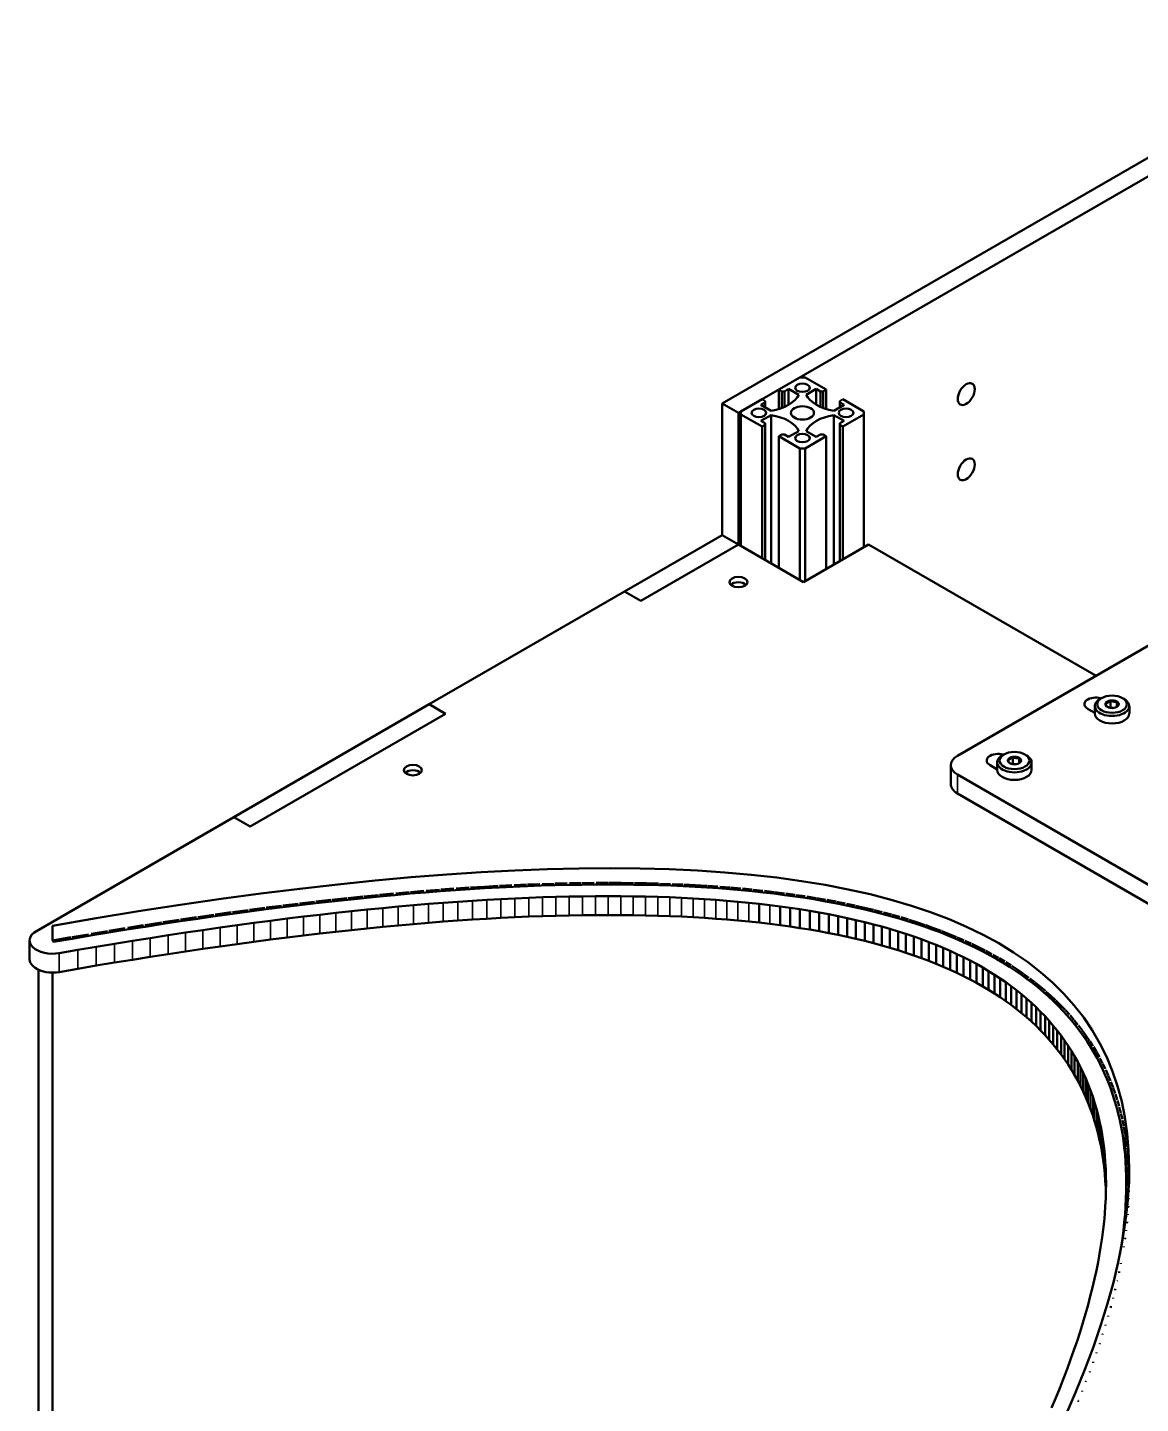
# Model space of a CAD drawing. Header units: inches. Extents: x 66 to 271, y 23 to 80.
# Drawn here: x 95.69 to 107.77, y 64.71 to 79.65 of the extents above; entities that cross this region are included whole.
import ezdxf

# ---------------------------------------------------------------- set-up
doc = ezdxf.new("R2010")
doc.units = ezdxf.units.IN
doc.header["$LTSCALE"] = 4
doc.header["$MEASUREMENT"] = 0
doc.layers.add('Visible (ANSI)', color=7, linetype='Continuous', lineweight=50)
doc.layers.add('Visible Narrow (ANSI)', color=7, linetype='Continuous', lineweight=35)

msp = doc.modelspace()

# ---------------------------------------------------------------- linework, layer by layer
at = {"layer": 'Visible (ANSI)'}
for p, q in [((103.229, 75.564), (110.3, 79.646)), ((110.477, 79.544), (103.406, 75.462)), ((104.074, 75.847), (103.844, 75.715)), ((104.13, 75.847), (104.074, 75.847)), ((104.359, 75.715), (104.13, 75.847)), ((103.663, 75.61), (103.434, 75.478)), ((103.697, 75.591), (103.663, 75.61)), ((103.844, 75.715), (103.878, 75.696)), ((103.844, 75.715), (103.844, 75.504)), ((103.878, 75.696), (103.906, 75.696)), ((103.878, 75.696), (103.878, 75.515)), ((103.906, 75.696), (103.952, 75.722)), ((103.906, 75.696), (103.906, 75.526)), ((103.952, 75.722), (104.062, 75.658)), ((103.952, 75.722), (103.952, 75.549)), ((104.141, 75.659), (104.252, 75.722)), ((104.252, 75.722), (104.298, 75.696)), ((104.252, 75.722), (104.252, 75.549)), ((104.298, 75.696), (104.326, 75.696)), ((104.298, 75.696), (104.298, 75.526)), ((104.326, 75.696), (104.359, 75.715)), ((104.326, 75.696), (104.326, 75.515)), ((104.359, 75.715), (104.359, 75.504)), ((104.54, 75.61), (104.507, 75.591)), ((104.769, 75.478), (104.54, 75.61)), ((103.406, 75.462), (103.229, 75.564)), ((103.229, 74.135), (103.229, 75.564)), ((103.406, 75.462), (103.406, 74.033)), ((103.434, 75.478), (103.434, 75.446)), ((103.651, 75.549), (103.697, 75.575)), ((103.762, 75.485), (103.651, 75.549)), ((103.697, 75.575), (103.697, 75.591)), ((103.697, 75.575), (103.697, 75.522)), ((104.553, 75.548), (104.443, 75.485)), ((104.507, 75.591), (104.507, 75.575)), ((104.507, 75.575), (104.553, 75.548)), ((104.507, 75.575), (104.507, 75.522)), ((104.769, 75.446), (104.769, 75.478)), ((103.434, 75.446), (103.663, 75.313)), ((103.434, 75.446), (103.434, 74.017)), ((103.651, 75.375), (103.761, 75.439)), ((103.697, 75.349), (103.651, 75.375)), ((103.663, 75.313), (103.697, 75.332)), ((103.663, 75.313), (103.663, 73.884)), ((103.697, 75.332), (103.697, 75.349)), ((103.697, 75.332), (103.697, 73.865)), ((103.761, 75.439), (103.761, 73.828)), ((104.442, 75.439), (104.553, 75.375)), ((104.442, 75.439), (104.442, 73.815)), ((104.553, 75.375), (104.507, 75.349)), ((104.507, 75.349), (104.507, 75.332)), ((104.507, 75.332), (104.54, 75.313)), ((104.507, 75.332), (104.507, 73.852)), ((104.54, 75.313), (104.769, 75.446)), ((104.54, 75.313), (104.54, 73.871)), ((104.769, 75.446), (104.769, 74.004)), ((103.878, 75.228), (103.844, 75.209)), ((103.844, 75.209), (104.074, 75.076)), ((103.844, 75.209), (103.844, 73.78)), ((103.906, 75.228), (103.878, 75.228)), ((103.952, 75.201), (103.906, 75.228)), ((104.062, 75.265), (103.952, 75.201)), ((104.13, 75.076), (104.359, 75.209)), ((104.252, 75.202), (104.142, 75.265)), ((104.298, 75.228), (104.252, 75.202)), ((104.326, 75.228), (104.298, 75.228)), ((104.359, 75.209), (104.326, 75.228)), ((104.359, 75.209), (104.359, 73.767)), ((104.074, 75.076), (104.13, 75.076)), ((104.074, 75.076), (104.074, 73.648)), ((104.13, 75.076), (104.13, 73.635)), ((102.169, 73.523), (103.229, 74.135)), ((103.406, 74.033), (103.229, 74.135)), ((103.406, 74.033), (102.345, 73.421)), ((103.406, 74.033), (102.345, 73.421)), ((104.113, 73.625), (103.406, 74.033)), ((104.82, 74.033), (104.113, 73.625)), ((107.29, 72.607), (104.82, 74.033)), ((109.272, 73.751), (105.785, 71.738)), ((102.169, 73.523), (100.047, 72.298)), ((102.345, 73.421), (102.169, 73.523)), ((102.345, 73.421), (102.169, 73.523)), ((103.344, 73.609), (103.339, 73.606)), ((103.468, 73.609), (103.475, 73.605)), ((107.35, 72.366), (107.332, 72.356)), ((107.446, 72.263), (107.446, 72.34)), ((107.515, 72.271), (107.515, 72.329)), ((107.579, 72.366), (107.597, 72.356)), ((97.926, 71.073), (100.047, 72.298)), ((100.224, 72.196), (98.103, 70.971)), ((100.224, 72.196), (98.103, 70.971)), ((100.224, 72.196), (100.047, 72.298)), ((100.047, 72.298), (100.224, 72.196)), ((107.277, 72.204), (107.199, 72.248)), ((107.277, 72.279), (107.277, 72.197)), ((107.441, 72.26), (107.446, 72.263)), ((107.446, 72.263), (107.476, 72.258)), ((107.652, 72.279), (107.652, 72.197)), ((106.289, 71.753), (106.271, 71.743)), ((106.385, 71.651), (106.385, 71.727)), ((106.455, 71.658), (106.455, 71.717)), ((106.519, 71.753), (106.536, 71.743)), ((99.809, 71.568), (99.803, 71.565)), ((99.932, 71.568), (99.94, 71.563)), ((105.712, 71.432), (105.712, 71.636)), ((106.216, 71.591), (106.139, 71.636)), ((106.216, 71.667), (106.216, 71.585)), ((106.38, 71.648), (106.385, 71.651)), ((106.385, 71.651), (106.415, 71.646)), ((106.591, 71.667), (106.591, 71.585)), ((105.785, 71.534), (109.508, 69.385)), ((105.785, 71.33), (109.508, 69.181)), ((97.926, 71.073), (95.783, 69.836)), ((98.103, 70.971), (97.926, 71.073)), ((98.103, 70.971), (97.926, 71.073)), ((99.338, 70.212), (99.497, 70.227)), ((99.676, 70.227), (99.508, 70.211)), ((99.509, 70.229), (99.659, 70.243)), ((99.843, 70.242), (99.676, 70.227)), ((99.685, 70.245), (99.832, 70.258)), ((100.008, 70.255), (99.843, 70.242)), ((99.845, 70.259), (99.991, 70.271)), ((100.171, 70.268), (100.008, 70.255)), ((100.017, 70.274), (100.161, 70.285)), ((100.333, 70.28), (100.171, 70.268)), ((100.174, 70.286), (100.317, 70.296)), ((100.493, 70.29), (100.333, 70.28)), ((100.342, 70.298), (100.483, 70.307)), ((100.65, 70.3), (100.493, 70.29)), ((100.495, 70.308), (100.647, 70.317)), ((100.647, 70.317), (100.799, 70.326)), ((100.807, 70.309), (100.65, 70.3)), ((100.961, 70.316), (100.807, 70.309)), ((100.81, 70.326), (100.947, 70.333)), ((101.114, 70.323), (100.961, 70.316)), ((100.97, 70.334), (101.106, 70.34)), ((101.264, 70.329), (101.114, 70.323)), ((101.117, 70.341), (101.251, 70.346)), ((101.413, 70.333), (101.264, 70.329)), ((101.274, 70.346), (101.406, 70.35)), ((101.561, 70.337), (101.413, 70.333)), ((101.418, 70.351), (101.548, 70.354)), ((101.706, 70.339), (101.561, 70.337)), ((101.571, 70.354), (101.7, 70.357)), ((101.85, 70.341), (101.706, 70.339)), ((101.711, 70.357), (101.838, 70.358)), ((101.992, 70.341), (101.85, 70.341)), ((101.861, 70.358), (101.987, 70.359)), ((102.132, 70.341), (101.992, 70.341)), ((101.997, 70.359), (102.132, 70.358)), ((102.132, 70.358), (102.266, 70.357)), ((102.27, 70.339), (102.132, 70.341)), ((102.407, 70.337), (102.27, 70.339)), ((102.276, 70.357), (102.408, 70.354)), ((102.542, 70.333), (102.407, 70.337)), ((102.408, 70.354), (102.539, 70.351)), ((102.675, 70.329), (102.542, 70.333)), ((102.548, 70.35), (102.667, 70.346)), ((102.806, 70.323), (102.675, 70.329)), ((102.687, 70.346), (102.804, 70.341)), ((102.936, 70.316), (102.806, 70.323)), ((102.813, 70.34), (102.938, 70.334)), ((103.063, 70.309), (102.936, 70.316)), ((102.938, 70.334), (103.062, 70.326)), ((103.189, 70.3), (103.063, 70.309)), ((103.071, 70.326), (103.183, 70.318)), ((103.313, 70.291), (103.189, 70.3)), ((103.203, 70.317), (103.313, 70.308)), ((103.436, 70.28), (103.313, 70.291)), ((103.322, 70.307), (103.431, 70.298)), ((103.556, 70.268), (103.436, 70.28)), ((103.45, 70.296), (103.557, 70.286)), ((103.675, 70.256), (103.556, 70.268)), ((103.566, 70.285), (103.672, 70.274)), ((103.792, 70.242), (103.675, 70.256)), ((103.69, 70.271), (103.794, 70.259)), ((103.908, 70.227), (103.792, 70.242)), ((103.803, 70.258), (103.905, 70.245)), ((104.021, 70.211), (103.908, 70.227)), ((103.923, 70.243), (104.024, 70.229)), ((104.033, 70.227), (104.132, 70.213)), ((98.095, 70.066), (98.265, 70.088)), ((98.278, 70.072), (98.095, 70.048)), ((98.278, 70.09), (98.446, 70.111)), ((98.459, 70.095), (98.278, 70.072)), ((98.459, 70.113), (98.626, 70.133)), ((98.638, 70.117), (98.459, 70.095)), ((98.816, 70.138), (98.638, 70.117)), ((98.639, 70.134), (98.803, 70.154)), ((98.816, 70.155), (98.979, 70.174)), ((98.991, 70.158), (98.816, 70.138)), ((99.165, 70.176), (98.991, 70.158)), ((98.992, 70.175), (99.154, 70.193)), ((99.337, 70.194), (99.165, 70.176)), ((99.166, 70.194), (99.326, 70.211)), ((99.508, 70.211), (99.337, 70.194)), ((99.375, 70.069), (99.544, 70.086)), ((99.544, 70.086), (99.711, 70.101)), ((99.711, 70.101), (99.876, 70.116)), ((99.876, 70.116), (100.039, 70.13)), ((100.039, 70.13), (100.2, 70.142)), ((100.2, 70.142), (100.359, 70.154)), ((100.359, 70.154), (100.517, 70.164)), ((100.517, 70.164), (100.673, 70.174)), ((100.673, 70.174), (100.827, 70.182)), ((100.827, 70.182), (100.979, 70.19)), ((100.979, 70.19), (101.129, 70.196)), ((101.129, 70.196), (101.277, 70.202)), ((101.277, 70.202), (101.424, 70.206)), ((101.424, 70.206), (101.569, 70.21)), ((101.569, 70.21), (101.712, 70.212)), ((101.712, 70.212), (101.853, 70.214)), ((101.853, 70.214), (101.992, 70.214)), ((101.992, 70.214), (102.129, 70.214)), ((102.129, 70.214), (102.265, 70.212)), ((102.265, 70.212), (102.398, 70.21)), ((102.398, 70.21), (102.53, 70.206)), ((102.53, 70.206), (102.66, 70.202)), ((102.66, 70.202), (102.788, 70.196)), ((102.788, 70.196), (102.915, 70.19)), ((102.915, 70.19), (103.039, 70.183)), ((103.039, 70.183), (103.162, 70.174)), ((103.162, 70.174), (103.282, 70.165)), ((103.282, 70.165), (103.401, 70.154)), ((103.401, 70.154), (103.518, 70.143)), ((103.518, 70.143), (103.633, 70.131)), ((103.633, 70.131), (103.747, 70.118)), ((103.633, 69.927), (103.633, 70.131)), ((103.747, 70.118), (103.858, 70.103)), ((103.858, 70.103), (103.968, 70.088)), ((103.858, 69.899), (103.858, 70.103)), ((103.968, 70.088), (104.075, 70.072)), ((103.968, 69.884), (103.968, 70.088)), ((104.133, 70.195), (104.021, 70.211)), ((104.075, 70.072), (104.181, 70.055)), ((104.075, 69.868), (104.075, 70.072)), ((104.243, 70.177), (104.133, 70.195)), ((104.149, 70.21), (104.247, 70.194)), ((104.351, 70.158), (104.243, 70.177)), ((104.255, 70.193), (104.351, 70.176)), ((104.457, 70.138), (104.351, 70.158)), ((104.368, 70.173), (104.463, 70.155)), ((104.562, 70.117), (104.457, 70.138)), ((104.471, 70.154), (104.564, 70.135)), ((104.665, 70.096), (104.562, 70.117)), ((104.58, 70.132), (104.671, 70.113)), ((104.766, 70.073), (104.665, 70.096)), ((104.679, 70.111), (104.777, 70.089)), ((104.865, 70.049), (104.766, 70.073)), ((104.777, 70.07), (104.777, 70.089)), ((104.777, 70.089), (104.873, 70.066)), ((96.961, 69.901), (97.14, 69.928)), ((97.154, 69.931), (97.332, 69.958)), ((97.347, 69.942), (97.155, 69.913)), ((97.346, 69.96), (97.522, 69.986)), ((97.536, 69.97), (97.347, 69.942)), ((97.536, 69.988), (97.711, 70.013)), ((97.725, 69.997), (97.536, 69.97)), ((97.724, 70.015), (97.897, 70.039)), ((97.911, 70.023), (97.725, 69.997)), ((97.911, 70.041), (98.082, 70.064)), ((98.095, 70.048), (97.911, 70.023)), ((97.962, 69.899), (98.145, 69.924)), ((98.145, 69.924), (98.326, 69.948)), ((98.326, 69.948), (98.505, 69.971)), ((98.505, 69.971), (98.683, 69.992)), ((98.683, 69.992), (98.859, 70.013)), ((98.859, 70.013), (99.033, 70.033)), ((99.033, 70.033), (99.205, 70.051)), ((99.205, 70.051), (99.375, 70.069)), ((100.039, 69.925), (99.876, 69.912)), ((100.2, 69.938), (100.039, 69.925)), ((100.359, 69.95), (100.2, 69.938)), ((100.517, 69.96), (100.359, 69.95)), ((100.673, 69.97), (100.517, 69.96)), ((100.827, 69.978), (100.673, 69.97)), ((100.979, 69.986), (100.827, 69.978)), ((101.129, 69.992), (100.979, 69.986)), ((101.277, 69.998), (101.129, 69.992)), ((101.424, 70.002), (101.277, 69.998)), ((101.569, 70.006), (101.424, 70.002)), ((101.712, 70.008), (101.569, 70.006)), ((101.853, 70.01), (101.712, 70.008)), ((101.992, 70.01), (101.853, 70.01)), ((102.129, 70.01), (101.992, 70.01)), ((102.265, 70.008), (102.129, 70.01)), ((102.398, 70.006), (102.265, 70.008)), ((102.53, 70.002), (102.398, 70.006)), ((102.66, 69.998), (102.53, 70.002)), ((102.788, 69.992), (102.66, 69.998)), ((102.915, 69.986), (102.788, 69.992)), ((103.039, 69.978), (102.915, 69.986)), ((103.162, 69.97), (103.039, 69.978)), ((103.282, 69.961), (103.162, 69.97)), ((103.401, 69.95), (103.282, 69.961)), ((103.518, 69.939), (103.401, 69.95)), ((103.633, 69.927), (103.518, 69.939)), ((103.747, 69.913), (103.633, 69.927)), ((104.181, 70.055), (104.285, 70.037)), ((104.181, 69.851), (104.181, 70.055)), ((104.285, 70.037), (104.388, 70.018)), ((104.285, 69.833), (104.285, 70.037)), ((104.388, 70.018), (104.488, 69.998)), ((104.388, 69.814), (104.388, 70.018)), ((104.488, 69.998), (104.587, 69.977)), ((104.488, 69.794), (104.488, 69.998)), ((104.587, 69.977), (104.683, 69.955)), ((104.587, 69.773), (104.587, 69.977)), ((104.683, 69.955), (104.778, 69.932)), ((104.683, 69.751), (104.683, 69.955)), ((104.778, 69.932), (104.872, 69.908)), ((104.778, 69.728), (104.778, 69.932)), ((104.963, 70.024), (104.865, 70.049)), ((104.881, 70.064), (104.967, 70.042)), ((105.058, 69.998), (104.963, 70.024)), ((104.982, 70.038), (105.068, 70.015)), ((105.152, 69.971), (105.058, 69.998)), ((105.075, 70.013), (105.159, 69.989)), ((105.244, 69.943), (105.152, 69.971)), ((105.173, 69.985), (105.255, 69.96)), ((105.335, 69.914), (105.244, 69.943)), ((105.262, 69.958), (105.35, 69.93)), ((105.35, 69.909), (105.35, 69.93)), ((105.35, 69.93), (105.436, 69.9)), ((95.959, 69.894), (95.959, 69.734)), ((96.169, 69.77), (96.347, 69.8)), ((96.371, 69.786), (96.17, 69.752)), ((96.57, 69.82), (96.371, 69.786)), ((96.378, 69.806), (96.554, 69.835)), ((96.569, 69.837), (96.743, 69.866)), ((96.766, 69.852), (96.57, 69.82)), ((96.962, 69.883), (96.766, 69.852)), ((96.774, 69.871), (96.946, 69.898)), ((97.155, 69.913), (96.962, 69.883)), ((97.019, 69.76), (97.212, 69.79)), ((97.212, 69.79), (97.402, 69.819)), ((97.402, 69.819), (97.59, 69.847)), ((97.59, 69.847), (97.777, 69.874)), ((97.777, 69.874), (97.962, 69.899)), ((98.683, 69.788), (98.505, 69.767)), ((98.859, 69.809), (98.683, 69.788)), ((99.033, 69.829), (98.859, 69.809)), ((99.205, 69.847), (99.033, 69.829)), ((99.375, 69.865), (99.205, 69.847)), ((99.544, 69.882), (99.375, 69.865)), ((99.711, 69.897), (99.544, 69.882)), ((99.876, 69.912), (99.711, 69.897)), ((103.858, 69.899), (103.747, 69.913)), ((103.968, 69.884), (103.858, 69.899)), ((104.075, 69.868), (103.968, 69.884)), ((104.181, 69.851), (104.075, 69.868)), ((104.285, 69.833), (104.181, 69.851)), ((104.388, 69.814), (104.285, 69.833)), ((104.488, 69.794), (104.388, 69.814)), ((104.587, 69.773), (104.488, 69.794)), ((104.683, 69.751), (104.587, 69.773)), ((104.872, 69.908), (104.963, 69.884)), ((104.872, 69.704), (104.872, 69.908)), ((104.963, 69.884), (105.052, 69.858)), ((104.963, 69.68), (104.963, 69.884)), ((105.052, 69.858), (105.14, 69.832)), ((105.052, 69.654), (105.052, 69.858)), ((105.14, 69.832), (105.226, 69.804)), ((105.14, 69.627), (105.14, 69.832)), ((105.226, 69.804), (105.31, 69.776)), ((105.226, 69.6), (105.226, 69.804)), ((105.31, 69.776), (105.393, 69.746)), ((105.31, 69.572), (105.31, 69.776)), ((105.424, 69.885), (105.335, 69.914)), ((105.51, 69.854), (105.424, 69.885)), ((105.442, 69.898), (105.526, 69.868)), ((105.596, 69.822), (105.51, 69.854)), ((105.526, 69.848), (105.526, 69.868)), ((105.526, 69.868), (105.609, 69.837)), ((105.679, 69.789), (105.596, 69.822)), ((105.615, 69.835), (105.696, 69.803)), ((105.761, 69.755), (105.679, 69.789)), ((105.696, 69.782), (105.696, 69.803)), ((105.696, 69.803), (105.776, 69.77)), ((95.709, 69.529), (95.709, 69.734)), ((95.959, 69.734), (96.155, 69.768)), ((95.968, 69.717), (95.959, 69.734)), ((96.17, 69.752), (95.968, 69.717)), ((96.031, 69.595), (96.233, 69.631)), ((96.233, 69.631), (96.433, 69.664)), ((96.433, 69.664), (96.63, 69.697)), ((96.63, 69.697), (96.826, 69.729)), ((96.826, 69.729), (97.019, 69.76)), ((97.59, 69.643), (97.402, 69.615)), ((97.777, 69.669), (97.59, 69.643)), ((97.962, 69.695), (97.777, 69.669)), ((98.145, 69.72), (97.962, 69.695)), ((98.326, 69.744), (98.145, 69.72)), ((98.505, 69.767), (98.326, 69.744)), ((104.778, 69.728), (104.683, 69.751)), ((104.872, 69.704), (104.778, 69.728)), ((104.963, 69.68), (104.872, 69.704)), ((105.052, 69.654), (104.963, 69.68)), ((105.14, 69.627), (105.052, 69.654)), ((105.226, 69.6), (105.14, 69.627)), ((105.393, 69.746), (105.474, 69.716)), ((105.393, 69.542), (105.393, 69.746)), ((105.474, 69.716), (105.553, 69.685)), ((105.474, 69.512), (105.474, 69.716)), ((105.553, 69.685), (105.63, 69.653)), ((105.553, 69.481), (105.553, 69.685)), ((105.63, 69.653), (105.705, 69.62)), ((105.63, 69.449), (105.63, 69.653)), ((105.84, 69.72), (105.761, 69.755)), ((105.781, 69.767), (105.853, 69.736)), ((105.918, 69.684), (105.84, 69.72)), ((105.865, 69.731), (105.935, 69.699)), ((105.995, 69.647), (105.918, 69.684)), ((105.94, 69.696), (106.014, 69.66)), ((106.069, 69.609), (105.995, 69.647)), ((106.014, 69.637), (106.014, 69.66)), ((106.014, 69.66), (106.087, 69.623)), ((96.63, 69.493), (96.433, 69.46)), ((96.826, 69.525), (96.63, 69.493)), ((97.019, 69.556), (96.826, 69.525)), ((97.212, 69.586), (97.019, 69.556)), ((97.402, 69.615), (97.212, 69.586)), ((105.31, 69.572), (105.226, 69.6)), ((105.393, 69.542), (105.31, 69.572)), ((105.474, 69.512), (105.393, 69.542)), ((105.553, 69.481), (105.474, 69.512)), ((105.63, 69.449), (105.553, 69.481)), ((105.705, 69.62), (105.779, 69.586)), ((105.705, 69.416), (105.705, 69.62)), ((105.779, 69.586), (105.851, 69.551)), ((105.779, 69.382), (105.779, 69.586)), ((105.851, 69.551), (105.922, 69.515)), ((105.851, 69.347), (105.851, 69.551)), ((105.922, 69.515), (105.991, 69.478)), ((105.922, 69.311), (105.922, 69.515)), ((105.991, 69.478), (106.06, 69.439)), ((105.991, 69.274), (105.991, 69.478)), ((106.142, 69.57), (106.069, 69.609)), ((106.092, 69.62), (106.157, 69.586)), ((106.214, 69.53), (106.142, 69.57)), ((106.168, 69.579), (106.232, 69.544)), ((106.283, 69.489), (106.214, 69.53)), ((106.237, 69.541), (106.299, 69.504)), ((106.35, 69.447), (106.283, 69.489)), ((106.31, 69.498), (106.37, 69.46)), ((95.805, 63.112), (95.805, 69.416)), ((95.959, 69.385), (95.959, 62.997)), ((96.233, 69.426), (96.031, 69.391)), ((96.433, 69.46), (96.233, 69.426)), ((105.705, 69.416), (105.63, 69.449)), ((105.779, 69.382), (105.705, 69.416)), ((105.851, 69.347), (105.779, 69.382)), ((105.922, 69.311), (105.851, 69.347)), ((106.06, 69.439), (106.123, 69.401)), ((106.06, 69.235), (106.06, 69.439)), ((106.123, 69.401), (106.187, 69.362)), ((106.123, 69.197), (106.123, 69.401)), ((106.187, 69.362), (106.249, 69.321)), ((106.187, 69.158), (106.187, 69.362)), ((106.416, 69.404), (106.35, 69.447)), ((106.375, 69.457), (106.439, 69.415)), ((106.48, 69.36), (106.416, 69.404)), ((106.439, 69.388), (106.439, 69.415)), ((106.439, 69.415), (106.501, 69.372)), ((106.542, 69.315), (106.48, 69.36)), ((106.506, 69.369), (106.561, 69.329)), ((105.991, 69.274), (105.922, 69.311)), ((106.06, 69.235), (105.991, 69.274)), ((106.123, 69.197), (106.06, 69.235)), ((106.187, 69.158), (106.123, 69.197)), ((106.249, 69.321), (106.31, 69.279)), ((106.249, 69.117), (106.249, 69.321)), ((106.31, 69.279), (106.369, 69.237)), ((106.31, 69.075), (106.31, 69.279)), ((106.369, 69.237), (106.426, 69.193)), ((106.369, 69.033), (106.369, 69.237)), ((106.426, 69.193), (106.482, 69.149)), ((106.426, 68.989), (106.426, 69.193)), ((106.603, 69.269), (106.542, 69.315)), ((106.571, 69.322), (106.625, 69.281)), ((106.662, 69.221), (106.603, 69.269)), ((106.629, 69.277), (106.686, 69.231)), ((106.719, 69.173), (106.662, 69.221)), ((106.686, 69.201), (106.686, 69.231)), ((106.686, 69.231), (106.742, 69.185)), ((106.746, 69.181), (106.799, 69.133)), ((106.249, 69.117), (106.187, 69.158)), ((106.31, 69.075), (106.249, 69.117)), ((106.369, 69.033), (106.31, 69.075)), ((106.426, 68.989), (106.369, 69.033)), ((106.482, 69.149), (106.536, 69.103)), ((106.482, 68.944), (106.482, 69.149)), ((106.536, 69.103), (106.588, 69.056)), ((106.536, 68.899), (106.536, 69.103)), ((106.588, 69.056), (106.639, 69.009)), ((106.588, 68.852), (106.588, 69.056)), ((106.774, 69.124), (106.719, 69.173)), ((106.827, 69.074), (106.774, 69.124)), ((106.799, 69.1), (106.799, 69.133)), ((106.799, 69.133), (106.851, 69.085)), ((106.879, 69.023), (106.827, 69.074)), ((106.855, 69.081), (106.905, 69.031)), ((106.905, 68.996), (106.905, 69.031)), ((106.905, 69.031), (106.954, 68.981)), ((106.482, 68.944), (106.426, 68.989)), ((106.536, 68.899), (106.482, 68.944)), ((106.588, 68.852), (106.536, 68.899)), ((106.639, 69.009), (106.688, 68.96)), ((106.639, 68.805), (106.639, 69.009)), ((106.688, 68.96), (106.736, 68.91)), ((106.688, 68.756), (106.688, 68.96)), ((106.736, 68.91), (106.782, 68.86)), ((106.736, 68.706), (106.736, 68.91)), ((106.929, 68.971), (106.879, 69.023)), ((106.978, 68.917), (106.929, 68.971)), ((106.958, 68.977), (107.001, 68.929)), ((107.024, 68.863), (106.978, 68.917)), ((107.008, 68.921), (107.049, 68.873)), ((106.639, 68.805), (106.588, 68.852)), ((106.688, 68.756), (106.639, 68.805)), ((106.736, 68.706), (106.688, 68.756)), ((106.782, 68.86), (106.826, 68.808)), ((106.782, 68.656), (106.782, 68.86)), ((106.826, 68.808), (106.869, 68.755)), ((106.826, 68.604), (106.826, 68.808)), ((106.869, 68.755), (106.91, 68.702)), ((106.869, 68.551), (106.869, 68.755)), ((107.069, 68.808), (107.024, 68.863)), ((107.053, 68.869), (107.093, 68.819)), ((107.112, 68.752), (107.069, 68.808)), ((107.1, 68.811), (107.138, 68.761)), ((107.153, 68.694), (107.112, 68.752)), ((107.141, 68.756), (107.181, 68.701)), ((106.782, 68.656), (106.736, 68.706)), ((106.826, 68.604), (106.782, 68.656)), ((106.869, 68.551), (106.826, 68.604)), ((106.91, 68.702), (106.949, 68.647)), ((106.91, 68.497), (106.91, 68.702)), ((106.949, 68.647), (106.987, 68.591)), ((106.949, 68.443), (106.949, 68.647)), ((106.987, 68.591), (107.023, 68.534)), ((106.987, 68.387), (106.987, 68.591)), ((107.193, 68.636), (107.153, 68.694)), ((107.181, 68.653), (107.181, 68.701)), ((107.181, 68.701), (107.22, 68.644)), ((107.231, 68.577), (107.193, 68.636)), ((107.222, 68.64), (107.256, 68.587)), ((107.267, 68.516), (107.231, 68.577)), ((107.262, 68.578), (107.294, 68.524)), ((106.91, 68.497), (106.869, 68.551)), ((106.949, 68.443), (106.91, 68.497)), ((106.987, 68.387), (106.949, 68.443)), ((107.023, 68.534), (107.058, 68.476)), ((107.023, 68.33), (107.023, 68.534)), ((107.058, 68.476), (107.091, 68.417)), ((107.058, 68.272), (107.058, 68.476)), ((107.301, 68.455), (107.267, 68.516)), ((107.296, 68.519), (107.327, 68.465)), ((107.334, 68.392), (107.301, 68.455)), ((107.332, 68.455), (107.361, 68.399)), ((107.023, 68.33), (106.987, 68.387)), ((107.058, 68.272), (107.023, 68.33)), ((107.091, 68.417), (107.122, 68.357)), ((107.091, 68.213), (107.091, 68.417)), ((107.122, 68.357), (107.152, 68.296)), ((107.122, 68.153), (107.122, 68.357)), ((107.152, 68.296), (107.18, 68.234)), ((107.152, 68.092), (107.152, 68.296)), ((107.364, 68.329), (107.334, 68.392)), ((107.363, 68.395), (107.391, 68.338)), ((107.393, 68.264), (107.364, 68.329)), ((107.396, 68.328), (107.421, 68.271)), ((107.091, 68.213), (107.058, 68.272)), ((107.122, 68.153), (107.091, 68.213)), ((107.152, 68.092), (107.122, 68.153)), ((107.18, 68.234), (107.206, 68.17)), ((107.18, 68.029), (107.18, 68.234)), ((107.206, 68.17), (107.231, 68.106)), ((107.206, 67.966), (107.206, 68.17)), ((107.421, 68.199), (107.393, 68.264)), ((107.446, 68.132), (107.421, 68.199)), ((107.423, 68.266), (107.448, 68.208)), ((107.47, 68.065), (107.446, 68.132)), ((107.452, 68.198), (107.475, 68.138)), ((107.476, 68.133), (107.498, 68.073)), ((107.18, 68.029), (107.152, 68.092)), ((107.206, 67.966), (107.18, 68.029)), ((107.231, 68.106), (107.254, 68.041)), ((107.254, 68.041), (107.275, 67.974)), ((107.254, 67.836), (107.254, 68.041)), ((107.492, 67.996), (107.47, 68.065)), ((107.512, 67.926), (107.492, 67.996)), ((107.501, 68.063), (107.521, 68.002)), ((107.522, 67.996), (107.54, 67.935)), ((107.231, 67.902), (107.206, 67.966)), ((107.254, 67.836), (107.231, 67.902)), ((107.275, 67.77), (107.254, 67.836)), ((107.275, 67.974), (107.295, 67.906)), ((107.295, 67.906), (107.313, 67.838)), ((107.313, 67.838), (107.329, 67.768)), ((107.531, 67.856), (107.512, 67.926)), ((107.547, 67.784), (107.531, 67.856)), ((107.543, 67.924), (107.56, 67.861)), ((107.561, 67.856), (107.576, 67.792)), ((107.295, 67.702), (107.275, 67.77)), ((107.313, 67.634), (107.295, 67.702)), ((107.329, 67.768), (107.344, 67.697)), ((107.344, 67.697), (107.357, 67.626)), ((107.562, 67.711), (107.547, 67.784)), ((107.576, 67.638), (107.562, 67.711)), ((107.578, 67.781), (107.592, 67.716)), ((107.593, 67.711), (107.605, 67.639)), ((107.329, 67.564), (107.313, 67.634)), ((107.344, 67.493), (107.329, 67.564)), ((107.357, 67.626), (107.368, 67.553)), ((107.368, 67.553), (107.377, 67.479)), ((107.587, 67.563), (107.576, 67.638)), ((107.597, 67.487), (107.587, 67.563)), ((107.605, 67.639), (107.616, 67.567)), ((107.617, 67.561), (107.626, 67.494)), ((107.357, 67.421), (107.344, 67.493)), ((107.368, 67.348), (107.357, 67.421)), ((107.377, 67.479), (107.385, 67.404)), ((107.385, 67.404), (107.391, 67.327)), ((107.605, 67.41), (107.597, 67.487)), ((107.605, 67.435), (107.598, 67.479)), ((107.616, 67.363), (107.605, 67.435)), ((107.611, 67.332), (107.605, 67.41)), ((107.627, 67.482), (107.634, 67.414)), ((107.635, 67.408), (107.641, 67.333)), ((107.377, 67.275), (107.368, 67.348)), ((107.385, 67.2), (107.377, 67.275)), ((107.391, 67.327), (107.395, 67.25)), ((107.395, 67.25), (107.398, 67.172)), ((107.615, 67.254), (107.611, 67.332)), ((107.618, 67.174), (107.615, 67.254)), ((107.626, 67.29), (107.617, 67.357)), ((107.634, 67.21), (107.627, 67.278)), ((107.641, 67.333), (107.645, 67.257)), ((107.645, 67.251), (107.648, 67.174)), ((107.649, 67.253), (107.649, 67.09)), ((107.391, 67.123), (107.385, 67.2)), ((107.395, 67.046), (107.391, 67.123)), ((107.398, 67.172), (107.399, 67.093)), ((107.399, 67.093), (107.398, 67.012)), ((107.619, 67.093), (107.618, 67.174)), ((107.618, 67.011), (107.619, 67.093)), ((107.619, 66.889), (107.619, 67.093)), ((107.641, 67.129), (107.635, 67.204)), ((107.644, 67.067), (107.641, 67.129)), ((107.648, 67.174), (107.648, 67.172)), ((107.649, 67.095), (107.649, 67.093)), ((107.649, 67.093), (107.649, 67.09)), ((107.397, 66.989), (107.395, 67.046)), ((107.398, 67.012), (107.395, 66.931)), ((107.615, 66.928), (107.618, 67.011)), ((107.648, 67.017), (107.648, 67.011)), ((107.648, 67.011), (107.648, 67.004)), ((107.391, 66.848), (107.385, 66.765)), ((107.395, 66.931), (107.391, 66.848)), ((107.605, 66.759), (107.611, 66.844)), ((107.611, 66.844), (107.615, 66.928)), ((107.618, 66.807), (107.616, 66.734)), ((107.619, 66.889), (107.618, 66.807)), ((107.641, 66.843), (107.64, 66.837)), ((107.641, 66.85), (107.641, 66.843)), ((107.645, 66.931), (107.645, 66.927)), ((107.645, 66.927), (107.645, 66.924)), ((107.377, 66.68), (107.368, 66.595)), ((107.385, 66.765), (107.377, 66.68)), ((107.587, 66.586), (107.597, 66.673)), ((107.597, 66.673), (107.605, 66.759)), ((107.627, 66.672), (107.626, 66.665)), ((107.627, 66.678), (107.627, 66.672)), ((107.635, 66.758), (107.634, 66.755)), ((107.635, 66.761), (107.635, 66.758)), ((107.356, 66.508), (107.343, 66.42)), ((107.368, 66.595), (107.356, 66.508)), ((107.562, 66.408), (107.576, 66.498)), ((107.576, 66.498), (107.587, 66.586)), ((107.605, 66.496), (107.604, 66.489)), ((107.606, 66.503), (107.605, 66.496)), ((107.617, 66.584), (107.616, 66.581)), ((107.617, 66.588), (107.617, 66.584)), ((107.343, 66.42), (107.328, 66.331)), ((107.549, 66.327), (107.562, 66.408)), ((107.593, 66.41), (107.592, 66.407)), ((107.592, 66.407), (107.592, 66.404)), ((107.312, 66.241), (107.294, 66.15)), ((107.328, 66.331), (107.312, 66.241)), ((107.561, 66.228), (107.56, 66.225)), ((107.56, 66.225), (107.56, 66.222)), ((107.274, 66.058), (107.252, 65.965)), ((107.294, 66.15), (107.274, 66.058)), ((107.522, 66.043), (107.521, 66.039)), ((107.521, 66.039), (107.521, 66.036)), ((107.542, 66.133), (107.54, 66.126)), ((107.543, 66.14), (107.542, 66.133)), ((107.252, 65.965), (107.228, 65.871)), ((107.499, 65.945), (107.498, 65.938)), ((107.501, 65.952), (107.499, 65.945)), ((107.203, 65.776), (107.176, 65.679)), ((107.228, 65.871), (107.203, 65.776)), ((107.45, 65.753), (107.448, 65.746)), ((107.452, 65.761), (107.45, 65.753)), ((107.476, 65.853), (107.475, 65.85)), ((107.475, 65.85), (107.475, 65.846)), ((107.176, 65.679), (107.147, 65.582)), ((107.422, 65.656), (107.421, 65.652)), ((107.423, 65.659), (107.422, 65.656)), ((107.116, 65.484), (107.084, 65.384)), ((107.147, 65.582), (107.116, 65.484)), ((107.362, 65.458), (107.361, 65.454)), ((107.363, 65.461), (107.362, 65.458)), ((107.393, 65.557), (107.392, 65.554)), ((107.394, 65.561), (107.393, 65.557)), ((107.084, 65.384), (107.05, 65.284)), ((107.33, 65.357), (107.328, 65.354)), ((107.331, 65.361), (107.33, 65.357)), ((107.014, 65.182), (106.977, 65.08)), ((107.05, 65.284), (107.014, 65.182)), ((107.259, 65.153), (107.258, 65.149)), ((107.26, 65.157), (107.259, 65.153)), ((107.295, 65.256), (107.294, 65.252)), ((107.296, 65.259), (107.295, 65.256)), ((106.977, 65.08), (106.937, 64.976)), ((107.221, 65.049), (107.219, 65.046)), ((107.222, 65.053), (107.221, 65.049)), ((106.896, 64.872), (106.853, 64.766)), ((106.937, 64.976), (106.896, 64.872)), ((107.141, 64.843), (107.14, 64.839)), ((107.181, 64.945), (107.18, 64.941)), ((107.183, 64.949), (107.181, 64.945)), ((106.853, 64.766), (106.808, 64.659)), ((107.096, 64.733), (107.095, 64.729)), ((107.098, 64.736), (107.096, 64.733)), ((107.14, 64.839), (107.138, 64.835))]:
    msp.add_line(p, q, dxfattribs=at)
for centre, major_axis in [((104.102, 75.735), (-0.0795, 0)), ((105.881, 75.666), (-0.065, -0.113)), ((103.629, 75.462), (-0.0795, 0)), ((104.102, 75.462), (-0.125, 0)), ((104.575, 75.462), (-0.0795, 0)), ((104.102, 75.189), (-0.0795, 0)), ((105.881, 74.849), (-0.065, -0.113)), ((103.406, 73.625), (0.098, 0)), ((107.464, 72.299), (-0.162, 0)), ((106.404, 71.687), (-0.162, 0)), ((99.871, 71.583), (0.098, 0))]:
    msp.add_ellipse(centre, major_axis=major_axis, ratio=0.57735, dxfattribs=at)
for centre, major_axis, start_param, end_param in [((103.645, 75.726), (0.433, 0), 4.984823, 6.010751), ((104.559, 75.726), (-0.433, 0), 0.271108, 1.299688), ((103.645, 75.198), (0.433, 0), 0.271108, 1.299688), ((104.559, 75.198), (-0.433, 0), 4.984823, 6.010751), ((103.406, 73.573), (-0.0875, 0), 3.535928, 5.88885), ((107.288, 72.299), (-0.125, 0), 4.231683, 7.068583), ((107.464, 72.279), (0.187, 0), 2.356194, 7.068583), ((107.464, 72.299), (-0.0722, 0), 4.974188, 6.021386), ((107.464, 72.299), (-0.0722, 0), 3.926991, 4.974188), ((107.464, 72.299), (0.0722, 0), 6.021386, 7.068583), ((107.464, 72.197), (0.187, 0), 3.141593, 6.283185), ((107.464, 72.299), (-0.0722, 0), 6.021386, 7.068583), ((107.464, 72.299), (0.0722, 0), 3.926991, 4.974188), ((107.464, 72.299), (0.0722, 0), 4.974188, 6.021386), ((105.962, 71.636), (-0.25, 0), 5.497787, 7.068583), ((106.227, 71.687), (-0.125, 0), 4.231683, 7.068583), ((106.404, 71.667), (0.187, 0), 2.356194, 7.068583), ((106.404, 71.687), (-0.0722, 0), 4.974188, 6.021386), ((106.404, 71.687), (-0.0722, 0), 3.926991, 4.974188), ((106.404, 71.687), (0.0722, 0), 6.021386, 7.068583), ((99.871, 71.532), (-0.0875, 0), 3.535928, 5.88885), ((106.404, 71.585), (0.187, 0), 3.141593, 6.283185), ((106.404, 71.687), (-0.0722, 0), 6.021386, 7.068583), ((106.404, 71.687), (0.0722, 0), 3.926991, 4.974188), ((106.404, 71.687), (0.0722, 0), 4.974188, 6.021386), ((105.962, 71.432), (-0.25, 0), 0, 0.785398), ((95.959, 69.734), (-0.25, 0), 5.497787, 8.146752), ((95.959, 69.529), (-0.25, 0), 0, 1.863566)]:
    msp.add_ellipse(centre, major_axis=major_axis, ratio=0.57735, start_param=start_param, end_param=end_param, dxfattribs=at)
for points in [[(103.339, 73.606), (103.335, 73.604), (103.332, 73.601), (103.327, 73.597), (103.325, 73.596), (103.324, 73.594)], [(99.803, 71.565), (99.8, 71.563), (99.796, 71.56), (99.791, 71.556), (99.79, 71.554), (99.788, 71.553)]]:
    msp.add_open_spline(points, degree=3, knots=[-0.13436693, -0.13436693, -0.13436693, -0.13436693, -0.08695113, -0.08695113, -0.06142028, -0.06142028, -0.06142028, -0.06142028], dxfattribs=at)
for points, weights in [([(107.446, 72.34), (107.42, 72.31), (107.395, 72.31)], [1.2923474741, 1.49227432412, 1.2923474741]), ([(107.446, 72.34), (107.481, 72.32), (107.515, 72.329)], [1.2923474741, 1.49227432412, 1.2923474741]), ([(107.515, 72.329), (107.525, 72.294), (107.534, 72.289)], [1.2923474741, 1.49227432412, 1.2923474741]), ([(107.413, 72.27), (107.404, 72.275), (107.395, 72.31)], [1.2923474741, 1.49227432412, 1.2923474741]), ([(107.534, 72.289), (107.522, 72.275), (107.512, 72.268)], [1.2923474741, 1.37865189927, 1.39044453372]), ([(106.385, 71.727), (106.36, 71.698), (106.334, 71.698)], [1.2923474741, 1.49227432412, 1.2923474741]), ([(106.385, 71.727), (106.42, 71.707), (106.455, 71.717)], [1.2923474741, 1.49227432412, 1.2923474741]), ([(106.455, 71.717), (106.464, 71.682), (106.473, 71.676)], [1.2923474741, 1.49227432412, 1.2923474741]), ([(106.353, 71.658), (106.343, 71.663), (106.334, 71.698)], [1.2923474741, 1.49227432412, 1.2923474741]), ([(106.473, 71.676), (106.462, 71.663), (106.451, 71.656)], [1.2923474741, 1.37865189927, 1.39044453372])]:
    msp.add_rational_spline(points, weights, degree=2, dxfattribs=at)
msp.add_open_spline([(106.566, 63.77), (109.66, 69.639), (106.124, 71.68), (95.959, 69.894)], degree=3, dxfattribs=at)
at = {"layer": 'Visible Narrow (ANSI)'}
for p, q in [((105.785, 71.33), (105.785, 71.534)), ((100.647, 70.3), (100.647, 70.317)), ((102.132, 70.341), (102.132, 70.358)), ((102.408, 70.337), (102.408, 70.354)), ((102.938, 70.316), (102.938, 70.334)), ((99.544, 69.882), (99.544, 70.086)), ((99.711, 69.897), (99.711, 70.101)), ((99.876, 69.912), (99.876, 70.116)), ((100.039, 69.925), (100.039, 70.13)), ((100.2, 69.938), (100.2, 70.142)), ((100.359, 69.95), (100.359, 70.154)), ((100.517, 69.96), (100.517, 70.164)), ((100.673, 69.97), (100.673, 70.174)), ((100.827, 69.978), (100.827, 70.182)), ((100.979, 69.986), (100.979, 70.19)), ((101.129, 69.992), (101.129, 70.196)), ((101.277, 69.998), (101.277, 70.202)), ((101.424, 70.002), (101.424, 70.206)), ((101.569, 70.006), (101.569, 70.21)), ((101.712, 70.008), (101.712, 70.212)), ((101.853, 70.01), (101.853, 70.214)), ((101.992, 70.01), (101.992, 70.214)), ((102.129, 70.01), (102.129, 70.214)), ((102.265, 70.008), (102.265, 70.212)), ((102.398, 70.006), (102.398, 70.21)), ((102.53, 70.002), (102.53, 70.206)), ((102.66, 69.998), (102.66, 70.202)), ((102.788, 69.992), (102.788, 70.196)), ((102.915, 69.986), (102.915, 70.19)), ((103.039, 69.978), (103.039, 70.183)), ((103.162, 69.97), (103.162, 70.174)), ((103.282, 69.961), (103.282, 70.165)), ((103.401, 69.95), (103.401, 70.154)), ((103.518, 69.939), (103.518, 70.143)), ((103.747, 69.913), (103.747, 70.118)), ((98.145, 69.72), (98.145, 69.924)), ((98.326, 69.744), (98.326, 69.948)), ((98.505, 69.767), (98.505, 69.971)), ((98.683, 69.788), (98.683, 69.992)), ((98.859, 69.809), (98.859, 70.013)), ((99.033, 69.829), (99.033, 70.033)), ((99.205, 69.847), (99.205, 70.051)), ((99.375, 69.865), (99.375, 70.069)), ((97.212, 69.586), (97.212, 69.79)), ((97.402, 69.615), (97.402, 69.819)), ((97.59, 69.643), (97.59, 69.847)), ((97.777, 69.669), (97.777, 69.874)), ((97.962, 69.695), (97.962, 69.899)), ((96.233, 69.426), (96.233, 69.631)), ((96.433, 69.46), (96.433, 69.664)), ((96.63, 69.493), (96.63, 69.697)), ((96.826, 69.525), (96.826, 69.729)), ((97.019, 69.556), (97.019, 69.76)), ((96.031, 69.391), (96.031, 69.595)), ((107.231, 67.902), (107.231, 68.106)), ((107.275, 67.77), (107.275, 67.974)), ((107.295, 67.702), (107.295, 67.906)), ((107.313, 67.634), (107.313, 67.838)), ((107.329, 67.564), (107.329, 67.768)), ((107.344, 67.493), (107.344, 67.697)), ((107.357, 67.421), (107.357, 67.626)), ((107.368, 67.348), (107.368, 67.553)), ((107.605, 67.435), (107.605, 67.639)), ((107.377, 67.275), (107.377, 67.479)), ((107.385, 67.2), (107.385, 67.404)), ((107.391, 67.123), (107.391, 67.327)), ((107.395, 67.046), (107.395, 67.25)), ((107.641, 67.129), (107.641, 67.333)), ((107.398, 67.01), (107.398, 67.172)), ((107.648, 67.171), (107.648, 67.174)), ((107.618, 66.807), (107.618, 67.011)), ((107.611, 66.697), (107.611, 66.844)), ((107.615, 66.731), (107.615, 66.928)), ((107.597, 66.597), (107.597, 66.673)), ((107.605, 66.651), (107.605, 66.759)), ((107.576, 66.468), (107.576, 66.498)), ((107.587, 66.535), (107.587, 66.586)), ((107.562, 66.396), (107.562, 66.408))]:
    msp.add_line(p, q, dxfattribs=at)

doc.saveas('drawing.dxf')
